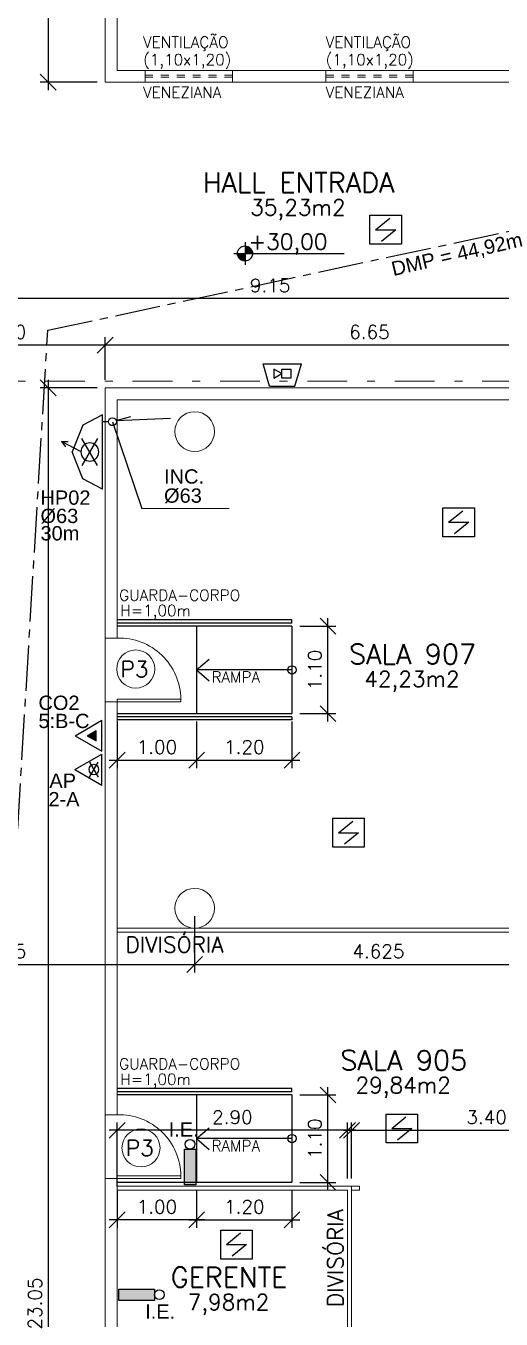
# Model space of a CAD drawing. Header units: millimetres. Extents: x 521 to 1055, y 261 to 520.
# Drawn here: x 709.13 to 715.11, y 388.07 to 404.35 of the extents above; entities that cross this region are included whole.
import ezdxf
from ezdxf.enums import TextEntityAlignment as Align

# ---------------------------------------------------------------- set-up
doc = ezdxf.new("R2010")
doc.units = ezdxf.units.MM
for name, pattern in [('CENTER2', [28.575, 19.05, -3.175, 3.175, -3.175]), ('CONTINU', [0]), ('DASHDOT', [1, 0.5, -0.25, 0, -0.25]), ('DASHDOTX2', [2, 1, -0.5, 0, -0.5]), ('DIVIDE2', [15.875, 6.35, -3.175, 0, -3.175, 0, -3.175]), ('HIDDEN', [9.525, 6.35, -3.175])]:
    doc.linetypes.add(name, pattern=pattern)
doc.layers.add('0.1', color=8, linetype='Continuous', lineweight=13)
doc.layers.add('ppci', color=8, linetype='Continuous')
doc.styles.add('ROMANS', font='romans')
doc.styles.get("Standard").update_dxf_attribs({"font": 'romans.shx'})
doc.styles.add('STYLE1', font='sanss___.ttf')
doc.dimstyles.new('Fares Eng - 50', dxfattribs={"dimscale": 2, "dimtxt": 0.085, "dimasz": 0.1, "dimexe": 0.05, "dimexo": 0.05, "dimgap": 0.04, "dimtad": 1, "dimzin": 4, "dimdsep": 46, "dimtxsty": 'ROMANS', "dimblk1": 'OBLIQUE', "dimblk2": 'OBLIQUE', "dimsah": 1, "dimcen": 0.05, "dimdle": 0.05, "dimclrd": 8, "dimclre": 8, "dimclrt": 8, "dimaunit": 1, "dimadec": 0, "dimazin": 0, "dimtfac": 1, "dimtix": 1, "dimtmove": 2, "dimatfit": 0, "dimldrblk": 'OPEN90', "dimfxl": 1, "dimtolj": 1, "dimtzin": 0, "dimarcsym": 0})

# ---------------------------------------------------------------- blocks, each defined once
blk = doc.blocks.new('P80')
for points in [[(0, 0.86), (0, 0.83), (0.15, 0.83), (0.15, 0.86)], [(0, 0), (0, 0.03), (0.15, 0.03), (0.15, 0)]]:
    blk.add_lwpolyline(points)
blk.add_lwpolyline([(-0.8, 0.06), (0, 0.06), (0, 0.03), (-0.8, 0.03)], close=True)
at = {"color": 8}
blk.add_arc((-0.025, 0.056), 0.775, 88.1408, 179.6698, dxfattribs=at)
blk = doc.blocks.new('ÁREA')
for p in [(0.00005, 0.00376), (0, 0)]:
    blk.add_attdef('COMPARTIMENTO', text='', height=0.0025).set_placement(p, align=Align.CENTER)
at = {"color": 1}
for p in [(-0.00005, -0.00376), (-0.0001, -0.00752)]:
    blk.add_attdef('ÁREA', text='', height=0.002, dxfattribs=at).set_placement(p, align=Align.CENTER)
blk = doc.blocks.new('_OBLIQUE')
at = {"color": 0, "linetype": 'ByBlock'}
blk.add_line((-0.5, -0.5), (0.5, 0.5), dxfattribs=at)
blk = doc.blocks.new('*D593')
at = {"layer": '0.1', "color": 8, "linetype": 'CONTINU', "lineweight": -2, "transparency": 16777216}
for p, q in [((706.501, 393.146), (706.501, 392.439)), ((711.251, 393.146), (711.251, 392.439)), ((706.401, 392.539), (711.351, 392.539))]:
    blk.add_line(p, q, dxfattribs=at)
at = {"layer": 'DEFPOINTS', "color": 0, "linetype": 'CONTINU', "lineweight": -2, "transparency": 16777216}
for p in [(706.501, 393.246), (711.251, 393.246), (711.251, 392.539)]:
    blk.add_point(p, dxfattribs=at)
at = {"layer": '0.1', "color": 8, "linetype": 'CONTINU', "lineweight": -2, "transparency": 16777216, "xscale": 0.2, "yscale": 0.2, "zscale": 0.2, "rotation": 180}
blk.add_blockref('_OBLIQUE', (706.501, 392.539), dxfattribs=at)
at = {"layer": '0.1', "color": 8, "linetype": 'CONTINU', "lineweight": -2, "transparency": 16777216, "xscale": 0.2, "yscale": 0.2, "zscale": 0.2}
blk.add_blockref('_OBLIQUE', (711.251, 392.539), dxfattribs=at)
at = {"layer": '0.1', "color": 8, "linetype": 'CONTINU', "transparency": 16777216, "insert": (708.876, 392.704), "char_height": 0.17, "attachment_point": 5, "style": 'ROMANS'}
blk.add_mtext('\\A1;4.75', dxfattribs=at)
blk = doc.blocks.new('_Open90')
at = {"color": 0, "linetype": 'ByBlock', "lineweight": -2}
for p, q in [((0, 0), (-1, 0)), ((-0.5, 0.5), (0, 0)), ((0, 0), (-0.5, -0.5))]:
    blk.add_line(p, q, dxfattribs=at)
blk = doc.blocks.new('*D594')
at = {"layer": '0.1', "color": 8, "linetype": 'CONTINU', "lineweight": -2, "transparency": 16777216}
for p, q in [((711.251, 393.146), (711.251, 392.439)), ((715.876, 393.146), (715.876, 392.439)), ((711.151, 392.539), (715.976, 392.539))]:
    blk.add_line(p, q, dxfattribs=at)
at = {"layer": 'DEFPOINTS', "color": 0, "linetype": 'CONTINU', "lineweight": -2, "transparency": 16777216}
for p in [(711.251, 393.246), (715.876, 393.246), (715.876, 392.539)]:
    blk.add_point(p, dxfattribs=at)
at = {"layer": '0.1', "color": 8, "linetype": 'CONTINU', "lineweight": -2, "transparency": 16777216, "xscale": 0.2, "yscale": 0.2, "zscale": 0.2, "rotation": 180}
blk.add_blockref('_OBLIQUE', (711.251, 392.539), dxfattribs=at)
at = {"layer": '0.1', "color": 8, "linetype": 'CONTINU', "lineweight": -2, "transparency": 16777216, "xscale": 0.2, "yscale": 0.2, "zscale": 0.2}
blk.add_blockref('_OBLIQUE', (715.876, 392.539), dxfattribs=at)
at = {"layer": '0.1', "color": 8, "linetype": 'CONTINU', "transparency": 16777216, "insert": (713.564, 392.704), "char_height": 0.17, "attachment_point": 5, "style": 'ROMANS'}
blk.add_mtext('\\A1;4.625', dxfattribs=at)
blk = doc.blocks.new('*D513')
at = {"layer": '0.1', "color": 8, "linetype": 'CONTINU', "lineweight": -2, "transparency": 16777216}
for p, q in [((716.776, 401.122), (716.776, 400.234)), ((716.876, 400.334), (710.026, 400.334)), ((710.126, 399.896), (710.126, 400.434))]:
    blk.add_line(p, q, dxfattribs=at)
at = {"layer": 'DEFPOINTS', "color": 0, "linetype": 'CONTINU', "lineweight": -2, "transparency": 16777216}
for p in [(716.776, 401.222), (710.126, 400.334), (710.126, 399.796)]:
    blk.add_point(p, dxfattribs=at)
at = {"layer": '0.1', "color": 8, "linetype": 'CONTINU', "lineweight": -2, "transparency": 16777216, "xscale": 0.2, "yscale": 0.2, "zscale": 0.2, "rotation": 180}
blk.add_blockref('_OBLIQUE', (710.126, 400.334), dxfattribs=at)
at = {"layer": '0.1', "color": 8, "linetype": 'CONTINU', "lineweight": -2, "transparency": 16777216, "xscale": 0.2, "yscale": 0.2, "zscale": 0.2}
blk.add_blockref('_OBLIQUE', (716.776, 400.334), dxfattribs=at)
at = {"layer": '0.1', "color": 8, "linetype": 'CONTINU', "transparency": 16777216, "insert": (713.451, 400.499), "char_height": 0.17, "attachment_point": 5, "style": 'ROMANS'}
blk.add_mtext('\\A1;6.65', dxfattribs=at)
blk = doc.blocks.new('*D514')
at = {"layer": '0.1', "color": 8, "linetype": 'CONTINU', "lineweight": -2, "transparency": 16777216}
for p, q in [((707.626, 401.122), (707.626, 400.234)), ((710.226, 400.334), (707.526, 400.334)), ((710.126, 400.035), (710.126, 400.434))]:
    blk.add_line(p, q, dxfattribs=at)
at = {"layer": 'DEFPOINTS', "color": 0, "linetype": 'CONTINU', "lineweight": -2, "transparency": 16777216}
for p in [(707.626, 401.222), (707.626, 400.334), (710.126, 399.935)]:
    blk.add_point(p, dxfattribs=at)
at = {"layer": '0.1', "color": 8, "linetype": 'CONTINU', "lineweight": -2, "transparency": 16777216, "xscale": 0.2, "yscale": 0.2, "zscale": 0.2, "rotation": 180}
blk.add_blockref('_OBLIQUE', (707.626, 400.334), dxfattribs=at)
at = {"layer": '0.1', "color": 8, "linetype": 'CONTINU', "lineweight": -2, "transparency": 16777216, "xscale": 0.2, "yscale": 0.2, "zscale": 0.2}
blk.add_blockref('_OBLIQUE', (710.126, 400.334), dxfattribs=at)
at = {"layer": '0.1', "color": 8, "linetype": 'CONTINU', "transparency": 16777216, "insert": (708.876, 400.499), "char_height": 0.17, "attachment_point": 5, "style": 'ROMANS'}
blk.add_mtext('\\A1;2.50', dxfattribs=at)
blk = doc.blocks.new('*D516')
at = {"layer": '0.1', "color": 8, "linetype": 'CONTINU', "lineweight": -2, "transparency": 16777216}
for p, q in [((710.276, 389.744), (710.276, 390.551)), ((713.176, 389.846), (713.176, 390.551)), ((713.276, 390.451), (710.176, 390.451))]:
    blk.add_line(p, q, dxfattribs=at)
at = {"layer": 'DEFPOINTS', "color": 0, "linetype": 'CONTINU', "lineweight": -2, "transparency": 16777216}
for p in [(710.276, 390.451), (713.176, 389.746), (710.276, 389.644)]:
    blk.add_point(p, dxfattribs=at)
at = {"layer": '0.1', "color": 8, "linetype": 'CONTINU', "lineweight": -2, "transparency": 16777216, "xscale": 0.2, "yscale": 0.2, "zscale": 0.2, "rotation": 180}
blk.add_blockref('_OBLIQUE', (710.276, 390.451), dxfattribs=at)
at = {"layer": '0.1', "color": 8, "linetype": 'CONTINU', "lineweight": -2, "transparency": 16777216, "xscale": 0.2, "yscale": 0.2, "zscale": 0.2}
blk.add_blockref('_OBLIQUE', (713.176, 390.451), dxfattribs=at)
at = {"layer": '0.1', "color": 8, "linetype": 'CONTINU', "transparency": 16777216, "insert": (711.726, 390.616), "char_height": 0.17, "attachment_point": 5, "style": 'ROMANS'}
blk.add_mtext('\\A1;2.90', dxfattribs=at)
blk = doc.blocks.new('*D517')
at = {"layer": '0.1', "color": 8, "linetype": 'CONTINU', "lineweight": -2, "transparency": 16777216}
for p, q in [((713.226, 389.846), (713.226, 390.551)), ((716.626, 389.846), (716.626, 390.551)), ((713.126, 390.451), (716.726, 390.451))]:
    blk.add_line(p, q, dxfattribs=at)
at = {"layer": 'DEFPOINTS', "color": 0, "linetype": 'CONTINU', "lineweight": -2, "transparency": 16777216}
for p in [(716.626, 390.451), (713.226, 389.746), (716.626, 389.746)]:
    blk.add_point(p, dxfattribs=at)
at = {"layer": '0.1', "color": 8, "linetype": 'CONTINU', "lineweight": -2, "transparency": 16777216, "xscale": 0.2, "yscale": 0.2, "zscale": 0.2, "rotation": 180}
blk.add_blockref('_OBLIQUE', (713.226, 390.451), dxfattribs=at)
at = {"layer": '0.1', "color": 8, "linetype": 'CONTINU', "lineweight": -2, "transparency": 16777216, "xscale": 0.2, "yscale": 0.2, "zscale": 0.2}
blk.add_blockref('_OBLIQUE', (716.626, 390.451), dxfattribs=at)
at = {"layer": '0.1', "color": 8, "linetype": 'CONTINU', "transparency": 16777216, "insert": (714.926, 390.616), "char_height": 0.17, "attachment_point": 5, "style": 'ROMANS'}
blk.add_mtext('\\A1;3.40', dxfattribs=at)
blk = doc.blocks.new('*D632')
at = {"layer": '0.1', "color": 8, "linetype": 'CONTINU', "lineweight": -2, "transparency": 16777216}
for p, q in [((707.626, 400.434), (707.626, 401.021)), ((716.776, 400.434), (716.776, 401.021)), ((716.876, 400.921), (707.526, 400.921))]:
    blk.add_line(p, q, dxfattribs=at)
at = {"layer": 'DEFPOINTS', "color": 0, "linetype": 'CONTINU', "lineweight": -2, "transparency": 16777216}
for p in [(707.626, 400.921), (707.626, 400.334), (716.776, 400.334)]:
    blk.add_point(p, dxfattribs=at)
at = {"layer": '0.1', "color": 8, "linetype": 'CONTINU', "lineweight": -2, "transparency": 16777216, "xscale": 0.2, "yscale": 0.2, "zscale": 0.2, "rotation": 180}
blk.add_blockref('_OBLIQUE', (707.626, 400.921), dxfattribs=at)
at = {"layer": '0.1', "color": 8, "linetype": 'CONTINU', "lineweight": -2, "transparency": 16777216, "xscale": 0.2, "yscale": 0.2, "zscale": 0.2}
blk.add_blockref('_OBLIQUE', (716.776, 400.921), dxfattribs=at)
at = {"layer": '0.1', "color": 8, "linetype": 'CONTINU', "transparency": 16777216, "insert": (712.201, 401.086), "char_height": 0.17, "attachment_point": 5, "style": 'ROMANS'}
blk.add_mtext('\\A1;9.15', dxfattribs=at)
blk = doc.blocks.new('*D641')
at = {"layer": '0.1', "color": 8, "linetype": 'CONTINU', "lineweight": -2, "transparency": 16777216}
for p, q in [((709.406, 421.846), (709.406, 403.546)), ((710.026, 421.746), (709.306, 421.746)), ((710.026, 403.646), (709.306, 403.646))]:
    blk.add_line(p, q, dxfattribs=at)
at = {"layer": 'DEFPOINTS', "color": 0, "linetype": 'CONTINU', "lineweight": -2, "transparency": 16777216}
for p in [(710.126, 421.746), (709.406, 403.646), (710.126, 403.646)]:
    blk.add_point(p, dxfattribs=at)
at = {"layer": '0.1', "color": 8, "linetype": 'CONTINU', "lineweight": -2, "transparency": 16777216, "xscale": 0.2, "yscale": 0.2, "zscale": 0.2}
for p, rotation in [((709.406, 421.746), 90), ((709.406, 403.646), 270)]:
    blk.add_blockref('_OBLIQUE', p, dxfattribs=dict(at, rotation=rotation))
at = {"layer": '0.1', "color": 8, "linetype": 'CONTINU', "transparency": 16777216, "insert": (709.241, 412.696), "char_height": 0.17, "attachment_point": 5, "rotation": 90, "style": 'ROMANS'}
blk.add_mtext('\\A1;18.10', dxfattribs=at)
blk = doc.blocks.new('*D642')
at = {"layer": '0.1', "color": 8, "linetype": 'CONTINU', "lineweight": -2, "transparency": 16777216}
for p, q in [((709.406, 399.896), (709.406, 376.646)), ((710.026, 399.796), (709.306, 399.796)), ((710.026, 376.746), (709.306, 376.746))]:
    blk.add_line(p, q, dxfattribs=at)
at = {"layer": 'DEFPOINTS', "color": 0, "linetype": 'CONTINU', "lineweight": -2, "transparency": 16777216}
for p in [(710.126, 399.796), (709.406, 376.746), (710.126, 376.746)]:
    blk.add_point(p, dxfattribs=at)
at = {"layer": '0.1', "color": 8, "linetype": 'CONTINU', "lineweight": -2, "transparency": 16777216, "xscale": 0.2, "yscale": 0.2, "zscale": 0.2}
for p, rotation in [((709.406, 399.796), 90), ((709.406, 376.746), 270)]:
    blk.add_blockref('_OBLIQUE', p, dxfattribs=dict(at, rotation=rotation))
at = {"layer": '0.1', "color": 8, "linetype": 'CONTINU', "transparency": 16777216, "insert": (709.241, 388.271), "char_height": 0.17, "attachment_point": 5, "rotation": 90, "style": 'ROMANS'}
blk.add_mtext('\\A1;23.05', dxfattribs=at)
blk = doc.blocks.new('*D3186')
at = {"layer": '0.1', "color": 8, "linetype": 'CONTINU', "lineweight": -2, "transparency": 16777216}
for p, q in [((710.276, 389.696), (710.276, 389.223)), ((711.276, 389.696), (711.276, 389.223)), ((711.376, 389.323), (710.176, 389.323))]:
    blk.add_line(p, q, dxfattribs=at)
at = {"layer": 'DEFPOINTS', "color": 0, "linetype": 'CONTINU', "lineweight": -2, "transparency": 16777216}
for p in [(710.276, 389.796), (711.276, 389.796), (710.276, 389.323)]:
    blk.add_point(p, dxfattribs=at)
at = {"layer": '0.1', "color": 8, "linetype": 'CONTINU', "lineweight": -2, "transparency": 16777216, "xscale": 0.2, "yscale": 0.2, "zscale": 0.2, "rotation": 180}
blk.add_blockref('_OBLIQUE', (710.276, 389.323), dxfattribs=at)
at = {"layer": '0.1', "color": 8, "linetype": 'CONTINU', "lineweight": -2, "transparency": 16777216, "xscale": 0.2, "yscale": 0.2, "zscale": 0.2}
blk.add_blockref('_OBLIQUE', (711.276, 389.323), dxfattribs=at)
at = {"layer": '0.1', "color": 8, "linetype": 'CONTINU', "lineweight": -2, "transparency": 16777216, "insert": (710.776, 389.488), "char_height": 0.17, "attachment_point": 5, "style": 'ROMANS'}
blk.add_mtext('\\A1;1.00', dxfattribs=at)
blk = doc.blocks.new('*D3187')
at = {"layer": '0.1', "color": 8, "linetype": 'CONTINU', "lineweight": -2, "transparency": 16777216}
for p, q in [((711.276, 389.696), (711.276, 389.223)), ((712.476, 389.696), (712.476, 389.223)), ((711.176, 389.323), (712.576, 389.323))]:
    blk.add_line(p, q, dxfattribs=at)
at = {"layer": 'DEFPOINTS', "color": 0, "linetype": 'CONTINU', "lineweight": -2, "transparency": 16777216}
for p in [(711.276, 389.796), (712.476, 389.796), (712.476, 389.323)]:
    blk.add_point(p, dxfattribs=at)
at = {"layer": '0.1', "color": 8, "linetype": 'CONTINU', "lineweight": -2, "transparency": 16777216, "xscale": 0.2, "yscale": 0.2, "zscale": 0.2, "rotation": 180}
blk.add_blockref('_OBLIQUE', (711.276, 389.323), dxfattribs=at)
at = {"layer": '0.1', "color": 8, "linetype": 'CONTINU', "lineweight": -2, "transparency": 16777216, "xscale": 0.2, "yscale": 0.2, "zscale": 0.2}
blk.add_blockref('_OBLIQUE', (712.476, 389.323), dxfattribs=at)
at = {"layer": '0.1', "color": 8, "linetype": 'CONTINU', "lineweight": -2, "transparency": 16777216, "insert": (711.876, 389.488), "char_height": 0.17, "attachment_point": 5, "style": 'ROMANS'}
blk.add_mtext('\\A1;1.20', dxfattribs=at)
blk = doc.blocks.new('*D3188')
at = {"layer": '0.1', "color": 8, "linetype": 'CONTINU', "lineweight": -2, "transparency": 16777216}
for p, q in [((712.576, 390.896), (713.029, 390.896)), ((712.929, 389.696), (712.929, 390.996)), ((712.576, 389.796), (713.029, 389.796))]:
    blk.add_line(p, q, dxfattribs=at)
at = {"layer": 'DEFPOINTS', "color": 0, "linetype": 'CONTINU', "lineweight": -2, "transparency": 16777216}
for p in [(712.476, 390.896), (712.929, 390.896), (712.476, 389.796)]:
    blk.add_point(p, dxfattribs=at)
at = {"layer": '0.1', "color": 8, "linetype": 'CONTINU', "lineweight": -2, "transparency": 16777216, "xscale": 0.2, "yscale": 0.2, "zscale": 0.2}
for p, rotation in [((712.929, 390.896), 90), ((712.929, 389.796), 270)]:
    blk.add_blockref('_OBLIQUE', p, dxfattribs=dict(at, rotation=rotation))
at = {"layer": '0.1', "color": 8, "linetype": 'CONTINU', "lineweight": -2, "transparency": 16777216, "insert": (712.764, 390.346), "char_height": 0.17, "attachment_point": 5, "rotation": 90, "style": 'ROMANS'}
blk.add_mtext('\\A1;1.10', dxfattribs=at)
blk = doc.blocks.new('*D3193')
at = {"layer": '0.1', "color": 8, "linetype": 'CONTINU', "lineweight": -2, "transparency": 16777216}
for p, q in [((712.929, 395.596), (712.929, 396.896)), ((712.576, 396.796), (713.029, 396.796)), ((712.576, 395.696), (713.029, 395.696))]:
    blk.add_line(p, q, dxfattribs=at)
at = {"layer": 'DEFPOINTS', "color": 0, "linetype": 'CONTINU', "lineweight": -2, "transparency": 16777216}
for p in [(712.476, 396.796), (712.929, 396.796), (712.476, 395.696)]:
    blk.add_point(p, dxfattribs=at)
at = {"layer": '0.1', "color": 8, "linetype": 'CONTINU', "lineweight": -2, "transparency": 16777216, "xscale": 0.2, "yscale": 0.2, "zscale": 0.2}
for p, rotation in [((712.929, 396.796), 90), ((712.929, 395.696), 270)]:
    blk.add_blockref('_OBLIQUE', p, dxfattribs=dict(at, rotation=rotation))
at = {"layer": '0.1', "color": 8, "linetype": 'CONTINU', "lineweight": -2, "transparency": 16777216, "insert": (712.764, 396.246), "char_height": 0.17, "attachment_point": 5, "rotation": 90, "style": 'ROMANS'}
blk.add_mtext('\\A1;1.10', dxfattribs=at)
blk = doc.blocks.new('*D3194')
at = {"layer": '0.1', "color": 8, "linetype": 'CONTINU', "lineweight": -2, "transparency": 16777216}
for p, q in [((710.276, 395.596), (710.276, 395.01)), ((711.276, 395.596), (711.276, 395.01)), ((710.176, 395.11), (711.376, 395.11))]:
    blk.add_line(p, q, dxfattribs=at)
at = {"layer": 'DEFPOINTS', "color": 0, "linetype": 'CONTINU', "lineweight": -2, "transparency": 16777216}
for p in [(710.276, 395.696), (711.276, 395.696), (711.276, 395.11)]:
    blk.add_point(p, dxfattribs=at)
at = {"layer": '0.1', "color": 8, "linetype": 'CONTINU', "lineweight": -2, "transparency": 16777216, "xscale": 0.2, "yscale": 0.2, "zscale": 0.2, "rotation": 180}
blk.add_blockref('_OBLIQUE', (710.276, 395.11), dxfattribs=at)
at = {"layer": '0.1', "color": 8, "linetype": 'CONTINU', "lineweight": -2, "transparency": 16777216, "xscale": 0.2, "yscale": 0.2, "zscale": 0.2}
blk.add_blockref('_OBLIQUE', (711.276, 395.11), dxfattribs=at)
at = {"layer": '0.1', "color": 8, "linetype": 'CONTINU', "lineweight": -2, "transparency": 16777216, "insert": (710.776, 395.275), "char_height": 0.17, "attachment_point": 5, "style": 'ROMANS'}
blk.add_mtext('\\A1;1.00', dxfattribs=at)
blk = doc.blocks.new('*D3195')
at = {"layer": '0.1', "color": 8, "linetype": 'CONTINU', "lineweight": -2, "transparency": 16777216}
for p, q in [((711.276, 395.596), (711.276, 395.01)), ((712.476, 395.596), (712.476, 395.01)), ((711.176, 395.11), (712.576, 395.11))]:
    blk.add_line(p, q, dxfattribs=at)
at = {"layer": 'DEFPOINTS', "color": 0, "linetype": 'CONTINU', "lineweight": -2, "transparency": 16777216}
for p in [(711.276, 395.696), (712.476, 395.696), (712.476, 395.11)]:
    blk.add_point(p, dxfattribs=at)
at = {"layer": '0.1', "color": 8, "linetype": 'CONTINU', "lineweight": -2, "transparency": 16777216, "xscale": 0.2, "yscale": 0.2, "zscale": 0.2, "rotation": 180}
blk.add_blockref('_OBLIQUE', (711.276, 395.11), dxfattribs=at)
at = {"layer": '0.1', "color": 8, "linetype": 'CONTINU', "lineweight": -2, "transparency": 16777216, "xscale": 0.2, "yscale": 0.2, "zscale": 0.2}
blk.add_blockref('_OBLIQUE', (712.476, 395.11), dxfattribs=at)
at = {"layer": '0.1', "color": 8, "linetype": 'CONTINU', "lineweight": -2, "transparency": 16777216, "insert": (711.876, 395.275), "char_height": 0.17, "attachment_point": 5, "style": 'ROMANS'}
blk.add_mtext('\\A1;1.20', dxfattribs=at)

msp = doc.modelspace()

# ---------------------------------------------------------------- hatches: boundary and pattern name
at = {"layer": '0.1', "linetype": 'CONTINU', "lineweight": -2}
h = msp.add_hatch(color=8, dxfattribs=at)
h.paths.add_polyline_path([(711.97934, 401.48853, 0.41421356), (711.88491, 401.58296), (711.88491, 401.48853)])
h.paths.add_polyline_path([(711.88491, 401.48853), (711.79048, 401.48853, 0.41421356), (711.88491, 401.39409)])
at = {"layer": 'ppci'}
for points in [[(709.89689, 395.41797), (710.00964, 395.35287), (710.00964, 395.48307)], [(711.26401, 390.21363), (711.12151, 390.21363), (711.12151, 389.7651), (711.26401, 389.7651)], [(710.74563, 388.30983), (710.74563, 388.45233), (710.2971, 388.45233), (710.2971, 388.30983)]]:
    msp.add_hatch(color=10, dxfattribs=at).paths.add_polyline_path(points)

# ---------------------------------------------------------------- linework, layer by layer
at = {"layer": '0.1', "color": 7}
for p, q in [((710.12637, 405.59357), (710.12637, 403.64649)), ((710.27637, 405.59357), (710.27637, 403.79357)), ((710.27637, 403.79357), (716.62637, 403.79357)), ((710.12637, 403.64649), (717.69637, 403.64649)), ((710.12637, 399.79649), (716.77637, 399.79649)), ((710.12637, 399.79649), (710.12637, 396.64649)), ((710.27637, 399.64649), (716.62637, 399.64649)), ((710.27637, 399.64649), (710.27637, 396.64649)), ((710.12637, 396.64649), (710.27637, 396.64649)), ((710.12637, 395.84649), (710.12637, 390.64649)), ((710.12637, 395.84649), (710.27637, 395.84649)), ((710.27637, 395.84649), (710.27637, 390.64649)), ((710.12637, 390.64649), (710.27637, 390.64649)), ((710.12637, 389.84649), (710.27637, 389.84649)), ((710.12637, 389.84649), (710.12637, 386.49649)), ((710.27637, 389.84649), (710.27637, 386.94649))]:
    msp.add_line(p, q, dxfattribs=at)
at = {"layer": '0.1', "color": 8, "linetype": 'DASHDOT', "ltscale": 0.4}
for p, q in [((710.62637, 403.64649), (710.62637, 403.79357)), ((711.72637, 403.64649), (711.72637, 403.79357)), ((712.90137, 403.64649), (712.90137, 403.79357)), ((714.00137, 403.79357), (714.00137, 403.64649))]:
    msp.add_line(p, q, dxfattribs=at)
at = {"layer": '0.1', "color": 8, "linetype": 'DASHDOT', "ltscale": 0.2}
for p, q in [((710.62637, 403.73357), (711.72637, 403.73357)), ((712.90137, 403.73357), (714.00137, 403.73357)), ((710.62637, 403.70649), (711.72637, 403.70649)), ((712.90137, 403.70649), (714.00137, 403.70649))]:
    msp.add_line(p, q, dxfattribs=at)
at = {"layer": '0.1', "color": 8, "linetype": 'CONTINU', "lineweight": -2}
for p, q in [((711.88491, 401.63017), (711.88491, 401.34688)), ((711.74326, 401.48853), (713.13186, 401.48853)), ((710.2161, 399.37123), (710.58637, 398.27697)), ((712.47637, 396.87649), (710.27637, 396.87649)), ((712.47637, 396.83649), (710.27637, 396.83649)), ((712.47637, 396.79649), (710.27637, 396.79649)), ((711.27637, 396.79649), (711.27637, 395.69649)), ((712.47637, 396.83649), (712.47637, 396.87649)), ((712.47637, 396.79649), (712.47637, 395.69649)), ((711.27637, 396.24649), (711.43462, 396.38365)), ((712.47637, 396.24649), (711.27637, 396.24649)), ((711.27637, 396.24649), (711.43462, 396.10933)), ((710.27637, 395.69649), (712.47637, 395.69649)), ((712.47637, 395.65649), (710.27637, 395.65649)), ((712.47637, 395.61649), (710.27637, 395.61649)), ((712.47637, 395.65649), (712.47637, 395.61649)), ((712.47637, 390.97649), (710.27637, 390.97649)), ((712.47637, 390.93649), (710.27637, 390.93649)), ((712.47637, 390.89649), (710.27637, 390.89649)), ((711.27637, 390.89649), (711.27637, 389.79649)), ((712.47637, 390.93649), (712.47637, 390.97649)), ((712.47637, 390.89649), (712.47637, 389.79649)), ((711.27637, 390.34649), (711.43462, 390.48365)), ((712.47637, 390.34649), (711.27637, 390.34649)), ((711.27637, 390.34649), (711.43462, 390.20933)), ((710.27637, 389.79649), (712.47637, 389.79649))]:
    msp.add_line(p, q, dxfattribs=at)
at = {"layer": '0.1', "color": 8, "linetype": 'DASHDOTX2', "ltscale": 0.5}
msp.add_line((700.57056, 399.87988), (722.96492, 399.87988), dxfattribs=at)
at = {"layer": '0.1', "color": 8, "linetype": 'CONTINU'}
for p, q in [((711.68673, 398.27697), (710.58637, 398.27697)), ((710.12637, 395.84649), (710.12637, 396.64649)), ((716.62637, 392.99649), (710.27637, 392.99649)), ((716.62637, 392.94649), (710.27637, 392.94649)), ((710.12637, 389.84649), (710.12637, 390.64649)), ((713.22637, 389.74649), (710.27637, 389.74649)), ((713.22637, 389.74649), (713.22637, 387.84649)), ((713.17637, 389.69649), (710.27637, 389.69649)), ((713.17637, 389.69649), (713.17637, 387.84649))]:
    msp.add_line(p, q, dxfattribs=at)
at = {"layer": '0.1', "color": 8, "linetype": 'HIDDEN', "ltscale": 0.02}
for p, q in [((713.32637, 389.74649), (713.22637, 389.74649)), ((713.32637, 389.69649), (713.32637, 389.74649)), ((713.32637, 389.69649), (713.22637, 389.69649))]:
    msp.add_line(p, q, dxfattribs=at)
at = {"layer": '0.1', "color": 8, "linetype": 'CONTINU', "lineweight": -2}
for centre, radius in [((711.88491, 401.48853), 0.09443), ((712.47637, 396.24649), 0.05337), ((712.47637, 390.34649), 0.05337)]:
    msp.add_circle(centre, radius, dxfattribs=at)
at = {"layer": '0.1', "color": 7}
for centre in [(711.25137, 399.24649), (711.25137, 393.24649)]:
    msp.add_circle(centre, 0.25, dxfattribs=at)
at = {"layer": '0.1', "color": 8}
for centre in [(710.50948, 396.25774), (710.57593, 390.22935)]:
    msp.add_circle(centre, 0.23964, dxfattribs=at)
at = {"layer": 'ppci', "color": 10, "linetype": 'Continuous'}
for p, q in [((713.52832, 401.78702), (713.70695, 401.93333)), ((713.52832, 401.78702), (713.78163, 401.78702)), ((713.78163, 401.78702), (713.603, 401.6407)), ((712.11244, 400.10068), (712.59411, 400.10068)), ((712.19272, 399.8168), (712.11244, 400.10068)), ((712.51383, 399.8168), (712.59411, 400.10068)), ((712.19272, 399.8168), (712.51383, 399.8168)), ((710.09255, 399.45814), (709.84159, 399.32744)), ((710.09255, 398.5216), (710.09255, 399.45814)), ((709.84159, 399.32744), (709.71023, 398.98987)), ((709.82337, 398.98987), (709.57372, 399.1228)), ((709.57372, 399.1228), (709.65909, 399.11982)), ((709.57372, 399.1228), (709.62385, 399.05364)), ((710.02965, 398.8194), (709.83274, 399.16045)), ((710.02943, 399.15996), (709.83286, 398.8195)), ((709.84159, 398.65229), (709.71023, 398.98987)), ((710.09255, 398.5216), (709.84159, 398.65229)), ((714.44725, 398.10423), (714.62588, 398.25055)), ((714.44725, 398.10423), (714.70056, 398.10423)), ((714.70056, 398.10423), (714.52193, 397.95792)), ((709.74689, 395.41797), (710.08464, 395.61297)), ((710.08464, 395.22297), (710.08464, 395.61297)), ((709.89689, 395.41797), (710.00964, 395.48307)), ((710.00964, 395.35287), (710.00964, 395.48307)), ((709.74689, 395.41797), (710.08464, 395.22297)), ((709.89689, 395.41797), (710.00964, 395.35287)), ((709.74398, 394.99237), (710.08173, 395.18737)), ((710.08173, 394.79737), (710.08173, 395.18737)), ((709.74398, 394.99237), (710.08173, 394.79737)), ((713.06186, 394.1973), (713.24049, 394.34361)), ((713.06186, 394.1973), (713.31517, 394.1973)), ((713.31517, 394.1973), (713.13654, 394.05098)), ((713.73127, 390.47374), (713.9099, 390.62006)), ((713.73127, 390.47374), (713.98458, 390.47374)), ((713.98458, 390.47374), (713.80595, 390.32743)), ((711.6503, 389.01287), (711.82893, 389.15919)), ((711.6503, 389.01287), (711.90361, 389.01287)), ((711.90361, 389.01287), (711.72498, 388.86656))]:
    msp.add_line(p, q, dxfattribs=at)
at = {"layer": 'ppci', "color": 10}
for p, q in [((712.34752, 399.97592), (712.24624, 400.03228)), ((712.24624, 400.03228), (712.24624, 399.91956)), ((712.24624, 399.91956), (712.34752, 399.97592)), ((710.2643, 399.38453), (710.4498, 399.43572)), ((710.2643, 399.38453), (710.94816, 399.415)), ((709.92811, 395.08708), (710.0375, 394.8976)), ((709.92823, 394.89788), (710.03743, 395.08702))]:
    msp.add_line(p, q, dxfattribs=at)
at = {"layer": 'ppci', "color": 12, "linetype": 'DIVIDE2', "ltscale": 0.03}
msp.add_line((710.1661, 399.37123), (710.09255, 399.37123), dxfattribs=at)
at = {"layer": 'ppci', "color": 10, "linetype": 'CENTER2', "lineweight": -2, "ltscale": 0.03}
msp.add_lwpolyline([(701.12637, 374.49649), (703.58289, 379.14698), (708.13357, 379.45558), (709.40231, 400.52147), (718.06739, 402.38245), (718.58476, 404.43977), (721.16706, 404.66988), (721.33754, 405.09649)], dxfattribs=at)
at = {"layer": 'ppci', "color": 10, "linetype": 'Continuous'}
for points in [[(713.45708, 401.96923), (713.85287, 401.96923), (713.85287, 401.60481), (713.45708, 401.60481)], [(714.376, 398.28644), (714.7718, 398.28644), (714.7718, 397.92203), (714.376, 397.92203)], [(712.99061, 394.37951), (713.38641, 394.37951), (713.38641, 394.01509), (712.99061, 394.01509)], [(713.66003, 390.65595), (714.05583, 390.65595), (714.05583, 390.29154), (713.66003, 390.29154)], [(711.57906, 389.19508), (711.97485, 389.19508), (711.97485, 388.83066), (711.57906, 388.83066)]]:
    msp.add_lwpolyline(points, close=True, dxfattribs=at)
at = {"layer": 'ppci', "color": 10}
for points in [[(712.46031, 399.91956), (712.34752, 399.91956), (712.34752, 400.03228), (712.46031, 400.03228)], [(711.26401, 389.7651), (711.12151, 389.7651), (711.12151, 390.21363), (711.26401, 390.21363)], [(710.2971, 388.30983), (710.2971, 388.45233), (710.74563, 388.45233), (710.74563, 388.30983)]]:
    msp.add_lwpolyline(points, close=True, dxfattribs=at)
for centre, radius in [((710.2161, 399.37123), 0.05), ((711.19276, 390.2748), 0.06117), ((710.8068, 388.38108), 0.06117)]:
    msp.add_circle(centre, radius, dxfattribs=at)
at = {"layer": 'ppci', "color": 10, "linetype": 'Continuous'}
msp.add_ellipse((709.93123, 398.98987), major_axis=(0, -0.1189), ratio=0.90709532, dxfattribs=at)
at = {"layer": 'ppci', "color": 10}
msp.add_ellipse((709.98279, 394.99237), major_axis=(0, 0.06606), ratio=0.90709532, dxfattribs=at)

# ---------------------------------------------------------------- block references
at = {"layer": '0.1', "color": 8}
ref = msp.add_blockref('ÁREA', (712.55773, 402.25632), dxfattribs=dict(at, xscale=133.3333333333333, yscale=133.3333333333333, zscale=133.3333333333333))
ref.add_attrib('COMPARTIMENTO', 'HALL ENTRADA', dxfattribs={"layer": '0', "color": 3, "height": 0.25}).set_placement((712.55773, 402.25632), align=Align.CENTER)
ref.add_attrib('ÁREA', '35,23m2', dxfattribs={"layer": '0', "color": 1, "height": 0.2}).set_placement((712.5511, 401.96836), align=Align.CENTER)
at = {"layer": '0.1', "color": 8, "xscale": -1}
for p in [(710.27637, 395.81649), (710.27637, 389.81649)]:
    msp.add_blockref('P80', p, dxfattribs=at)
at = {"layer": '0.1', "color": 8}
ref = msp.add_blockref('ÁREA', (713.9934, 396.32077), dxfattribs=dict(at, xscale=133.3333333333333, yscale=133.3333333333333, zscale=133.3333333333333))
ref.add_attrib('COMPARTIMENTO', 'SALA 907', dxfattribs={"layer": '0', "color": 3, "height": 0.25}).set_placement((713.9934, 396.32077), align=Align.CENTER)
ref.add_attrib('ÁREA', '42,23m2', dxfattribs={"layer": '0', "color": 1, "height": 0.2}).set_placement((713.98676, 396.03281), align=Align.CENTER)
ref = msp.add_blockref('ÁREA', (713.88241, 391.20728), dxfattribs=dict(at, xscale=133.3333333333333, yscale=133.3333333333333, zscale=133.3333333333333))
ref.add_attrib('COMPARTIMENTO', 'SALA 905', dxfattribs={"layer": '0', "color": 3, "height": 0.25}).set_placement((713.88241, 391.20728), align=Align.CENTER)
ref.add_attrib('ÁREA', '29,84m2', dxfattribs={"layer": '0', "color": 1, "height": 0.2}).set_placement((713.87578, 390.91933), align=Align.CENTER)
ref = msp.add_blockref('ÁREA', (711.68414, 388.47641), dxfattribs=dict(at, xscale=133.3333333333333, yscale=133.3333333333333, zscale=133.3333333333333))
ref.add_attrib('COMPARTIMENTO', 'GERENTE', dxfattribs={"layer": '0', "color": 3, "height": 0.25}).set_placement((711.68414, 388.47641), align=Align.CENTER)
ref.add_attrib('ÁREA', '7,98m2', dxfattribs={"layer": '0', "color": 1, "height": 0.2}).set_placement((711.6775, 388.18845), align=Align.CENTER)

# ---------------------------------------------------------------- texts
for s, height, p in [('VENTILAÇÃO', 0.14, (710.60242, 404.07788)), ('VENTILAÇÃO', 0.14, (712.90047, 404.07788)), ('(1,10x1,20)', 0.14, (710.60242, 403.85814)), ('(1,10x1,20)', 0.14, (712.90047, 403.85814)), ('VENEZIANA', 0.14, (710.60242, 403.44743)), ('VENEZIANA', 0.14, (712.90047, 403.44743)), ('+30,00', 0.2, (711.92876, 401.53755)), ('GUARDA-CORPO', 0.14, (710.30052, 397.11637)), ('H=1,00m', 0.14, (710.31513, 396.9237)), ('P3', 0.2, (710.31887, 396.15623)), ('RAMPA', 0.14, (711.46303, 396.0862)), ('DIVISÓRIA', 0.2, (710.38139, 392.68817)), ('GUARDA-CORPO', 0.14, (710.30052, 391.21637)), ('H=1,00m', 0.14, (710.31513, 391.0237)), ('P3', 0.2, (710.38532, 390.12784)), ('RAMPA', 0.14, (711.46303, 390.1862))]:
    msp.add_text(s, height=height, dxfattribs=at).set_placement(p)
msp.add_text('DIVISÓRIA', height=0.2, rotation=90, dxfattribs=at).set_placement((713.12238, 388.22604))
at = {"layer": 'ppci', "color": 10, "style": 'STYLE1'}
msp.add_text('DMP = 44,92m', height=0.18, rotation=13.003899, dxfattribs=at).set_placement((713.75175, 401.20374))
for s, p in [('INC.', (710.86616, 398.5917)), ('Ø63', (710.86616, 398.35091)), ('HP02', (709.31078, 398.32548)), ('Ø63', (709.31078, 398.09521)), ('30m', (709.31078, 397.87675)), ('CO2', (709.28492, 395.74254)), ('5:B-C', (709.28492, 395.51418)), ('AP', (709.42233, 394.76159)), ('2-A', (709.4107, 394.52936)), ('I.E.', (710.92396, 390.37112)), ('I.E.', (710.62874, 388.07949))]:
    msp.add_text(s, height=0.18, dxfattribs=at).set_placement(p)

# ---------------------------------------------------------------- dimensions: what is measured, and where the dimension line sits
at = {"layer": '0.1', "color": 8, "linetype": 'CONTINU'}
for base, p1, p2, picture, middle in [((709.4064, 403.64649), (710.12637, 421.74649), (710.12637, 403.64649), '*D641', (709.2414, 412.69649)), ((709.4064, 376.74649), (710.12637, 399.79649), (710.12637, 376.74649), '*D642', (709.2414, 388.27149))]:
    dim = msp.add_linear_dim(base=base, p1=p1, p2=p2, angle=90, dimstyle='Fares Eng - 50', dxfattribs=at)
    dim.commit()
    dim.dimension.update_dxf_attribs({"geometry": picture, "text_midpoint": middle})
for base, p1, p2, picture, middle in [((707.62637, 400.33443), (710.12637, 399.93472), (707.62637, 401.22239), '*D514', (708.87637, 400.49943)), ((707.62637, 400.92149), (716.77637, 400.33443), (707.62637, 400.33443), '*D632', (712.20137, 401.08649)), ((710.12637, 400.33443), (716.77637, 401.22239), (710.12637, 399.79649), '*D513', (713.45137, 400.49943)), ((711.25137, 392.53869), (706.50137, 393.24649), (711.25137, 393.24649), '*D593', (708.87637, 392.70369)), ((710.27637, 390.45056), (713.17637, 389.74649), (710.27637, 389.64374), '*D516', (711.72637, 390.61556)), ((716.62637, 390.45056), (713.22637, 389.74649), (716.62637, 389.74649), '*D517', (714.92637, 390.61556))]:
    dim = msp.add_linear_dim(base=base, p1=p1, p2=p2, dimstyle='Fares Eng - 50', dxfattribs=at)
    dim.commit()
    dim.dimension.update_dxf_attribs({"geometry": picture, "text_midpoint": middle})
at = {"layer": '0.1', "color": 8, "linetype": 'CONTINU', "lineweight": -2}
for base, p1, p2, picture, middle in [((712.92932, 396.79649), (712.47637, 395.69649), (712.47637, 396.79649), '*D3193', (712.76432, 396.24649)), ((712.92932, 390.89649), (712.47637, 389.79649), (712.47637, 390.89649), '*D3188', (712.76432, 390.34649))]:
    dim = msp.add_linear_dim(base=base, p1=p1, p2=p2, angle=90, dimstyle='Fares Eng - 50', dxfattribs=at)
    dim.commit()
    dim.dimension.update_dxf_attribs({"geometry": picture, "text_midpoint": middle})
for base, p1, p2, picture, middle in [((711.27637, 395.11044), (710.27637, 395.69649), (711.27637, 395.69649), '*D3194', (710.77637, 395.27544)), ((712.47637, 395.11044), (711.27637, 395.69649), (712.47637, 395.69649), '*D3195', (711.87637, 395.27544)), ((710.27637, 389.3227), (711.27637, 389.79649), (710.27637, 389.79649), '*D3186', (710.77637, 389.4877)), ((712.47637, 389.3227), (711.27637, 389.79649), (712.47637, 389.79649), '*D3187', (711.87637, 389.4877))]:
    dim = msp.add_linear_dim(base=base, p1=p1, p2=p2, dimstyle='Fares Eng - 50', dxfattribs=at)
    dim.commit()
    dim.dimension.update_dxf_attribs({"geometry": picture, "text_midpoint": middle})
at = {"layer": '0.1', "color": 8, "linetype": 'CONTINU'}
dim = msp.add_linear_dim(base=(715.87637, 392.53869), p1=(711.25137, 393.24649), p2=(715.87637, 393.24649), dimstyle='Fares Eng - 50', override={"dimdec": 3}, dxfattribs=at)
dim.commit()
dim.dimension.update_dxf_attribs({"geometry": '*D594', "text_midpoint": (713.56387, 392.70369)})

doc.saveas('drawing.dxf')
